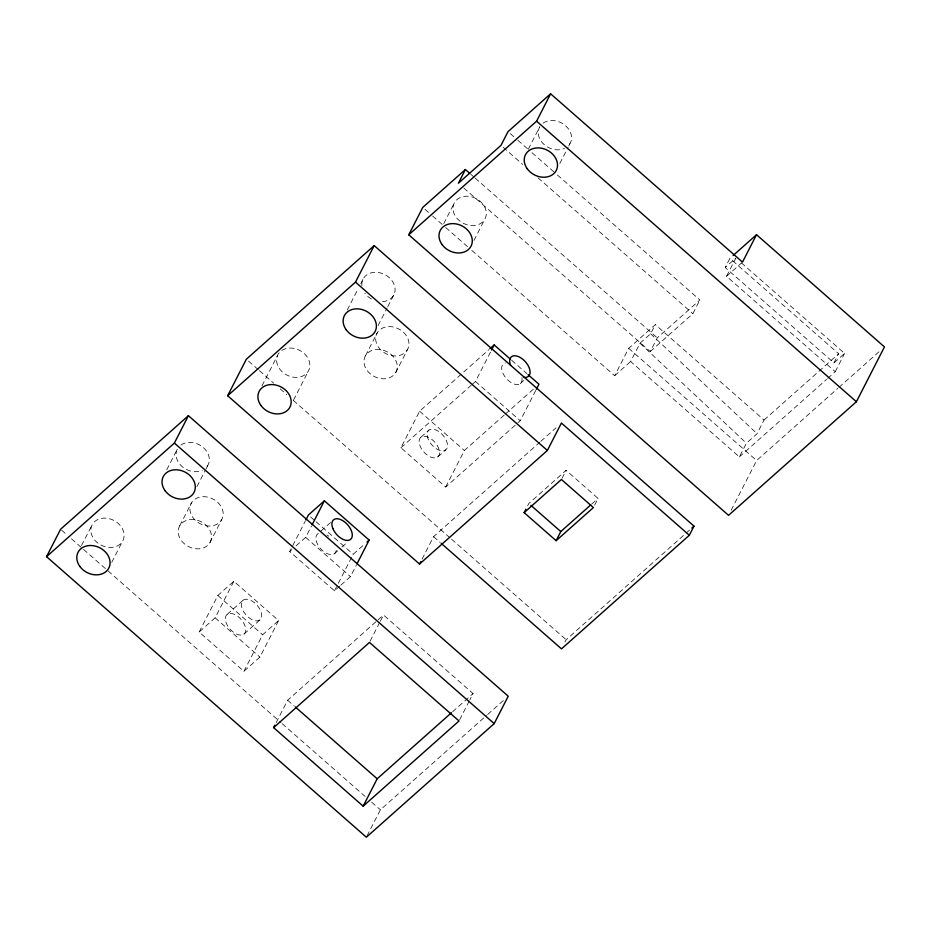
<?xml version="1.0" encoding="UTF-8"?>
<svg xmlns="http://www.w3.org/2000/svg" width="931" height="931" viewBox="0 0 931 931"><rect width="100%" height="100%" fill="white"/><g stroke="black" fill="none" stroke-linecap="round" stroke-linejoin="round"><path stroke-width="0.7" stroke-dasharray="4.66 3.49" d="M81.509 545.566L92.355 524.397M111.743 562.347L122.578 541.167A17.293 13.918 27.1 0 0 105.948 518.16A17.293 13.918 27.1 0 0 93.868 539.026A17.293 13.918 27.1 0 0 122.578 541.167M166.742 469.829L177.577 448.661A17.293 13.918 27.1 0 0 182.034 466.512A17.293 13.918 27.1 0 0 202.283 470.33M196.965 486.61L205.251 470.423M205.891 469.166L207.799 465.43M179.741 525.806L191.425 502.961M262.007 385.818L278.125 354.315A17.293 13.918 27.1 0 1 306.555 356.084A17.293 13.918 27.1 0 1 295.709 377.381A17.293 13.918 27.1 0 1 277.578 355.398M209.964 542.575A17.293 13.918 27.1 0 0 193.334 519.556A17.293 13.918 27.1 0 0 181.254 540.434A17.293 13.918 27.1 0 0 209.964 542.575L221.648 519.742A17.293 13.918 27.1 0 0 205.018 496.723A17.293 13.918 27.1 0 0 192.938 517.589A17.293 13.918 27.1 0 0 221.648 519.742M293.521 400.074L308.359 371.097M347.228 310.081L358.191 288.657M360.774 283.618L363.346 278.578M199.153 632.021L217.854 595.479L233.832 581.281L278.602 620.558L259.9 657.1L243.922 671.298L199.153 632.021L215.131 617.823L233.832 581.281M378.102 325.594L387.133 307.963M387.773 306.695L393.58 295.36M365.511 355.723L377.195 332.891M443.715 223.684L454.549 202.516M339.803 586.088L334.473 590.824L289.704 551.548L305.17 521.313M296.093 545.869L305.682 537.35L311.489 526.015M395.745 372.505A17.293 13.918 27.1 0 0 379.115 349.486A17.293 13.918 27.1 0 0 367.023 370.352A17.293 13.918 27.1 0 0 395.745 372.505L407.429 349.672A17.293 13.918 27.1 0 0 390.799 326.653A17.293 13.918 27.1 0 0 378.708 347.519A17.293 13.918 27.1 0 0 407.429 349.672M243.922 671.298L262.623 634.756L278.602 620.558M473.949 240.466L484.783 219.285A17.293 13.918 27.1 0 0 468.153 196.266A17.293 13.918 27.1 0 0 456.062 217.144A17.293 13.918 27.1 0 0 484.783 219.285M528.308 149.193L539.782 126.779A17.293 13.918 27.1 0 0 544.239 144.631A17.293 13.918 27.1 0 0 564.489 148.448M535.721 390.508L520.254 420.754L445.681 487.018L400.912 447.741L419.602 411.211L488.775 349.742M334.473 590.824L337.697 584.528M338.349 583.272L353.175 554.294L363.823 544.821M559.81 163.484L568.096 147.284M568.736 146.039L570.005 143.549M340.862 585.145L350.452 576.626L356.259 565.292M276.158 722.654L287.632 700.228L377.043 620.768M472.238 384.352L475.473 381.477L490.951 351.243M445.681 487.018L464.383 450.488L504.369 414.947M370.119 641.18L379.685 622.502M380.325 621.256L383.502 615.019L473.053 693.572L469.864 699.798M422.092 559.077L433.567 536.652L539.736 442.306M527.644 505.789L528.808 503.508L566.095 470.364L598.074 498.422L594.572 505.277M367 835.968L380.383 809.807L486.552 715.462M562.01 478.359L566.095 470.364M471.842 250.427L614.669 375.717L628.693 348.31L655.319 324.64L764.06 420.021L757.043 433.73L746.394 443.191L739.377 456.9L630.648 361.507L639.993 343.248L650.641 333.775L655.319 324.64M459.67 719.733L469.236 701.043M463.824 188.004L650.269 351.546L657.274 337.848L699.891 299.98L555.97 173.736M650.269 351.546L692.873 313.677L699.891 299.98M741.309 262.81L844.603 353.419L833.955 362.892L725.214 267.511L729.892 258.376L732.022 256.479M827.717 378.393L835.258 371.69L726.517 276.309L735.874 258.038L725.214 267.511M564.989 642.018L566.164 639.737L689.662 529.983M731.172 510.235L756.612 460.531L837.865 388.32M833.955 362.892L838.633 353.757L729.892 258.376M835.258 371.69L844.603 353.419M400.912 447.741L471.156 385.318M289.704 551.548L291.834 549.662M420.963 437.174L428.958 430.075M227.199 614.355L243.177 600.158M330.54 522.524L317.75 533.882A12.964 7.343 48.4 0 0 323.883 551.676A12.964 7.343 48.4 0 0 336.172 547.649M437.686 456.981A12.964 7.343 48.4 0 0 430.227 438.28A12.964 7.343 48.4 0 0 420.067 445.972A12.964 7.343 48.4 0 0 437.686 456.981L445.681 449.882A12.964 7.343 48.4 0 0 438.222 431.181A12.964 7.343 48.4 0 0 428.051 438.873A12.964 7.343 48.4 0 0 445.681 449.882M520.254 383.607L525.247 379.173M243.922 634.162A12.964 7.343 48.4 0 0 236.462 615.461A12.964 7.343 48.4 0 0 226.303 623.153A12.964 7.343 48.4 0 0 243.922 634.162L259.9 619.953A12.964 7.343 48.4 0 0 252.441 601.263A12.964 7.343 48.4 0 0 242.281 608.944A12.964 7.343 48.4 0 0 259.9 619.953M334.473 553.689L337.674 550.849M341.933 547.056L347.251 542.331M505.452 413.981L533.544 389.018M540.818 441.341L555.982 427.864M614.669 375.717L630.648 361.507M726.517 276.309L741.437 263.054M378.126 619.813L383.502 615.019M591.685 504.102L598.074 498.422M764.06 420.021L838.633 353.757M452.582 711.761L473.053 693.572M739.377 456.9L826.635 379.348M838.947 387.354L881.203 349.812M487.635 714.496L503.892 700.054M510.176 133.564L516.728 139.301M517.811 140.267L527.621 148.867M531.985 152.696L554.888 172.782M503.171 147.273L522.791 164.484M538.06 177.868L692.873 313.677M470.842 174.306L474.112 177.169M475.206 178.135L657.274 337.848M628.693 348.31L756.612 460.531M424.955 209.3L431.495 215.038M432.589 216.004L444.587 226.524M445.67 227.478L467.478 246.599M511.654 360.262L526.934 373.68M475.473 381.477L520.254 420.754M419.602 411.211L464.383 450.488M248.53 361.112L258.353 369.735M259.446 370.689L273.633 383.13M280.184 388.879L286.736 394.628M293.288 400.365L450.464 538.246M451.558 539.2L566.164 639.737M433.567 536.652L440.119 542.412M310.582 516.926L314.957 520.766M316.04 521.721L353.175 554.294M305.682 537.35L350.452 576.626M217.854 595.479L262.623 634.756M215.131 617.823L259.9 657.1M287.632 700.228L294.184 705.977M61.667 530.228L67.125 535.022M71.489 538.851L82.405 548.429M83.499 549.383L281.057 722.677M282.151 723.643L365.103 796.412M371.655 802.15L380.383 809.807M650.641 333.775L757.043 433.73M639.993 343.248L746.394 443.191M361.891 285.724A17.293 13.918 27.1 0 1 376.473 272.306A17.293 13.918 27.1 0 1 394.93 287.365A17.293 13.918 27.1 0 1 381.407 301.656M371.481 299.014A17.293 13.918 27.1 0 1 364.859 293.207M521.954 377.567A12.964 7.343 48.4 0 1 508.384 380.558A12.964 7.343 48.4 0 1 505.335 362.997M543.076 123.16A17.293 13.918 27.1 0 1 566.095 126.197A17.293 13.918 27.1 0 1 567.689 146.388M180.87 445.041A17.293 13.918 27.1 0 1 203.342 447.578A17.293 13.918 27.1 0 1 206.356 467.397M327.014 534.988A12.964 7.343 48.4 0 1 328.771 536.233"/><path stroke-width="1.4" d="M46.55 556.68L60.573 529.274L188.411 415.668L508.221 696.202L494.198 723.608L366.36 837.213L46.55 556.68L174.388 443.075L188.411 415.668M689.324 535.267L561.405 423.046L547.381 450.453L419.544 564.058L227.653 395.733L246.354 359.203L374.181 245.598L694.002 526.131L689.324 535.267L561.486 648.872L441.213 543.367M227.653 395.733L355.491 282.128L374.181 245.598M733.093 255.536L756.519 234.705L884.45 346.914L856.404 401.726L728.566 515.332L408.756 234.798L422.779 207.392L465.384 169.523L469.748 173.352M465.384 169.523L458.378 183.221L500.994 145.352L508 131.655L550.617 93.787L742.507 262.111L756.519 234.705M305.822 520.057L308.405 515.018L324.384 500.808L369.153 540.085L356.899 564.023M312.129 524.747L324.384 500.808M408.756 234.798L536.593 121.193L550.617 93.787M273.609 727.635L369.479 642.425L459.03 720.978L363.16 806.176L273.609 727.635L274.878 725.144M491.591 349.975L494.175 344.935L510.56 359.308M419.544 564.058L420.812 561.568M536.372 389.251L538.944 384.212L528.028 374.634M363.16 806.176L377.183 778.782L451.512 712.715M524.141 512.644L561.416 479.5L593.408 507.558L556.121 540.69L524.141 512.644L525.887 509.21M556.121 540.69L560.788 531.554L590.615 505.056M489.857 348.776L494.175 344.935M367.023 541.982L369.153 540.085M691.838 528.052L694.002 526.131M536.593 121.193L856.404 401.726M355.491 282.128L547.381 450.453M530.938 505.37L560.788 531.554M174.388 443.075L494.198 723.608M295.278 706.932L377.183 778.782M510.619 365.499A12.964 7.343 48.4 0 1 515.576 355.817A12.964 7.343 48.4 0 1 529.145 367.722A12.964 7.343 48.4 0 1 524.188 377.404M346.169 329.749A17.293 13.918 27.1 0 0 374.879 331.901A17.293 13.918 27.1 0 0 358.26 308.883A17.293 13.918 27.1 0 0 346.169 329.749M260.948 405.485A17.293 13.918 27.1 0 0 289.657 407.638A17.293 13.918 27.1 0 0 273.027 384.619A17.293 13.918 27.1 0 0 260.948 405.485M527.272 168.802A17.293 13.918 27.1 0 0 555.982 170.955A17.293 13.918 27.1 0 0 539.352 147.936A17.293 13.918 27.1 0 0 527.272 168.802M442.039 244.539A17.293 13.918 27.1 0 0 470.76 246.692A17.293 13.918 27.1 0 0 454.13 223.673A17.293 13.918 27.1 0 0 442.039 244.539M165.066 490.684A17.293 13.918 27.1 0 0 193.776 492.836A17.293 13.918 27.1 0 0 177.158 469.818A17.293 13.918 27.1 0 0 165.066 490.684M79.845 566.432A17.293 13.918 27.1 0 0 108.555 568.573A17.293 13.918 27.1 0 0 91.925 545.554A17.293 13.918 27.1 0 0 79.845 566.432M332.833 528.482A12.964 7.343 48.4 0 0 350.452 539.491A12.964 7.343 48.4 0 0 342.992 520.79A12.964 7.343 48.4 0 0 332.833 528.482"/></g></svg>
